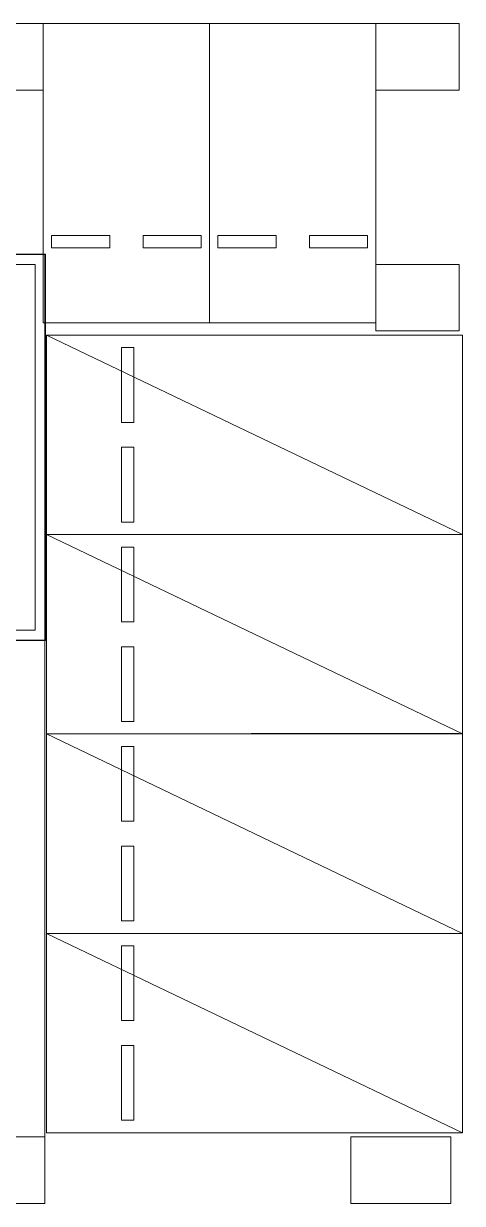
# Model space of a CAD drawing. Header units: millimetres. Extents: x 43806 to 399860, y -65551 to 59129.
# Drawn here: x 179038 to 184315, y -36943 to -22743 of the extents above; entities that cross this region are included whole.
import ezdxf

# ---------------------------------------------------------------- set-up
doc = ezdxf.new("R2010")
doc.units = ezdxf.units.MM
doc.header["$LTSCALE"] = 400
doc.header["$MEASUREMENT"] = 0
doc.layers.add('A', color=8, linetype='CONTINUOUS', lineweight=0)
doc.layers.add('만공차등 배관', color=4, linetype='CONTINUOUS')

msp = doc.modelspace()

# ---------------------------------------------------------------- linework, layer by layer
at = {"layer": 'A', "ltscale": 2}
for p, q in [((176175, -22743), (179275, -22743)), ((179275, -25523), (179275, -22743)), ((183275, -22743), (184275, -22743)), ((183275, -23543), (183275, -22743)), ((184275, -22743), (184275, -23543)), ((176175, -23543), (179275, -23543)), ((184275, -23543), (183275, -23543)), ((179301, -25517), (176175, -25517)), ((179295, -25523), (176175, -25523)), ((179295, -30163), (179295, -25523)), ((179301, -30169), (179301, -25517)), ((173185, -25643), (179175, -25643)), ((179175, -25643), (179175, -30043)), ((183275, -25643), (184275, -25643)), ((183275, -26443), (183275, -25643)), ((184275, -25643), (184275, -26443)), ((184315, -28893), (179315, -26493)), ((184275, -26443), (183275, -26443)), ((184315, -31293), (179315, -28893)), ((178550, -30043), (179175, -30043)), ((178550, -30169), (179301, -30169)), ((178556, -30163), (179295, -30163)), ((179295, -30163), (179295, -36943)), ((184315, -33693), (179315, -31293)), ((184315, -36093), (179315, -33693)), ((176275, -36143), (179295, -36143)), ((184175, -36143), (182975, -36143)), ((182975, -36143), (182975, -36943)), ((184175, -36943), (184175, -36143)), ((176275, -36943), (179295, -36943)), ((182975, -36943), (184175, -36943))]:
    msp.add_line(p, q, dxfattribs=at)
at = {"layer": 'A'}
for p, q in [((181275, -22743), (179275, -22743)), ((179275, -22743), (179275, -26343)), ((181275, -26343), (181275, -22743)), ((183275, -22743), (181275, -22743)), ((181275, -22743), (181275, -26343)), ((183275, -26343), (183275, -22743)), ((179375, -25293), (180075, -25293)), ((179375, -25443), (179375, -25293)), ((180075, -25293), (180075, -25443)), ((181175, -25293), (180475, -25293)), ((180475, -25293), (180475, -25443)), ((181175, -25443), (181175, -25293)), ((181375, -25293), (182075, -25293)), ((181375, -25443), (181375, -25293)), ((182075, -25293), (182075, -25443)), ((183175, -25293), (182475, -25293)), ((182475, -25293), (182475, -25443)), ((183175, -25443), (183175, -25293)), ((180075, -25443), (179375, -25443)), ((180475, -25443), (181175, -25443)), ((182075, -25443), (181375, -25443)), ((182475, -25443), (183175, -25443)), ((179275, -26343), (181275, -26343)), ((181275, -26343), (183275, -26343)), ((179315, -26493), (179315, -28893)), ((184315, -26493), (179315, -26493)), ((184315, -28893), (184315, -26493)), ((180215, -27543), (180215, -26643)), ((180215, -26643), (180365, -26643)), ((180365, -26643), (180365, -27543)), ((180365, -27543), (180215, -27543)), ((180365, -27843), (180215, -27843)), ((180215, -27843), (180215, -28743)), ((180365, -28743), (180365, -27843)), ((180215, -28743), (180365, -28743)), ((179315, -28893), (184315, -28893)), ((179315, -28893), (179315, -31293)), ((184315, -28893), (179315, -28893)), ((184315, -31293), (184315, -28893)), ((180215, -29943), (180215, -29043)), ((180215, -29043), (180365, -29043)), ((180365, -29043), (180365, -29943)), ((180365, -29943), (180215, -29943)), ((180365, -30243), (180215, -30243)), ((180215, -30243), (180215, -31143)), ((180365, -31143), (180365, -30243)), ((180215, -31143), (180365, -31143)), ((179315, -31293), (184315, -31293)), ((179315, -31293), (179315, -33693)), ((184315, -31293), (179315, -31293)), ((184315, -33693), (184315, -31293)), ((180215, -32343), (180215, -31443)), ((180215, -31443), (180365, -31443)), ((180365, -31443), (180365, -32343)), ((180365, -32343), (180215, -32343)), ((180365, -32643), (180215, -32643)), ((180215, -32643), (180215, -33543)), ((180365, -33543), (180365, -32643)), ((180215, -33543), (180365, -33543)), ((179315, -33693), (184315, -33693)), ((179315, -33693), (179315, -36093)), ((184315, -33693), (179315, -33693)), ((184315, -36093), (184315, -33693)), ((180215, -34743), (180215, -33843)), ((180215, -33843), (180365, -33843)), ((180365, -33843), (180365, -34743)), ((180365, -34743), (180215, -34743)), ((180365, -35043), (180215, -35043)), ((180215, -35043), (180215, -35943)), ((180365, -35943), (180365, -35043)), ((180215, -35943), (180365, -35943)), ((179315, -36093), (184315, -36093))]:
    msp.add_line(p, q, dxfattribs=at)
at = {"layer": '만공차등 배관', "linetype": 'Continuous', "ltscale": 2}
msp.add_line((184275, -31293), (181775, -31293), dxfattribs=at)

doc.saveas('drawing.dxf')
